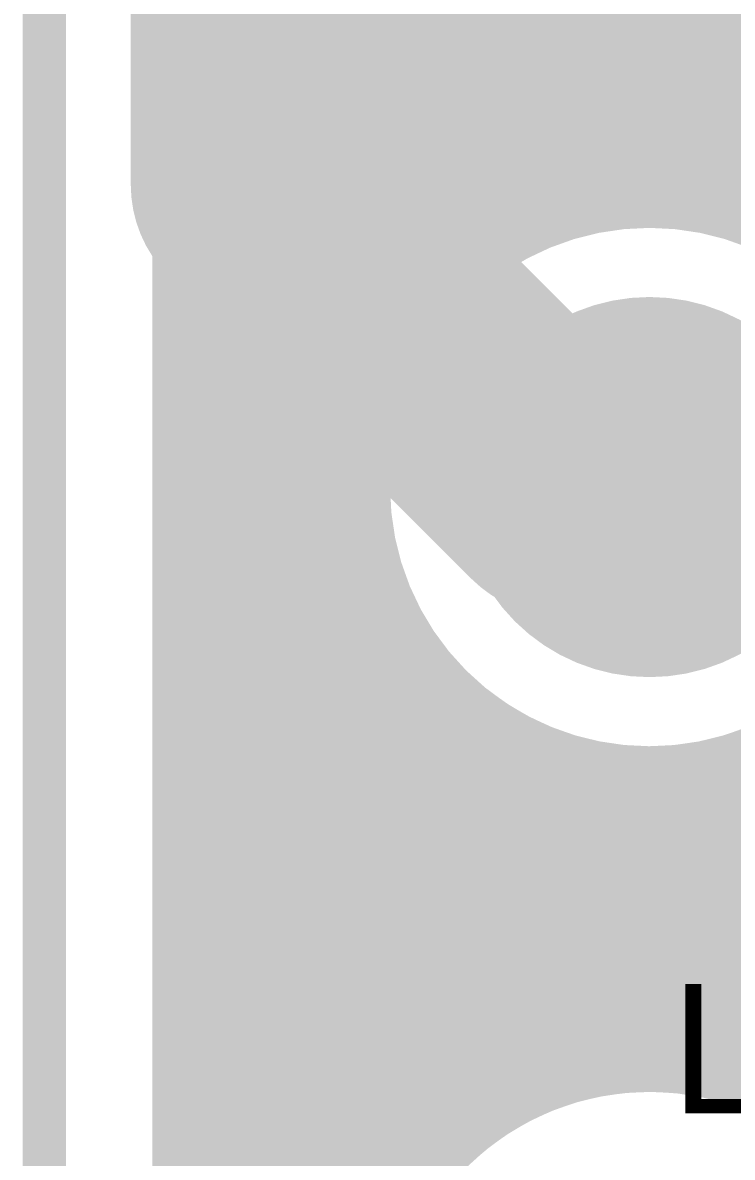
# Model space of a CAD drawing. Header units: millimetres. Extents: x 1.9 to 5.81, y 3 to 5.61.
# Drawn here: x 1.895 to 2.0592, y 4.5448 to 4.8075 of the extents above; entities that cross this region are included whole.
import ezdxf

# ---------------------------------------------------------------- set-up
doc = ezdxf.new("R2010")
doc.units = ezdxf.units.MM
doc.header["$MEASUREMENT"] = 0
for name, color, linetype in [('BottomLayer', 5, 'Continuous'), ('BottomSolder', 6, 'Continuous'), ('KeepOutLayer', 6, 'Continuous'), ('MultiLayer', 9, 'Continuous'), ('TopLayer', 1, 'Continuous'), ('TopOverlay', 2, 'Continuous'), ('TopSolder', 216, 'Continuous')]:
    doc.layers.add(name, color=color, linetype=linetype)

msp = doc.modelspace()

# ---------------------------------------------------------------- linework, layer by layer
at = {"layer": 'BottomLayer'}
for points, const_width in [([(1.95, 4.77), (1.95, 4.99)], 0.06), ([(1.95, 4.77), (2.02, 4.7)], 0.06), ([(2.04, 4.7), (2.1, 4.7)], 0.06), ([(1.93, 4.71222), (1.98111, 4.66111)], 0.01), ([(1.93, 3.16423), (1.93, 4.71222)], 0.01), ([(1.93, 3.16423), (1.93, 4.71222)], 0.01), ([(1.94, 3.17365), (1.94, 4.70222)], 0.01), ([(1.93, 4.7), (1.94222, 4.7)], 0.01), ([(1.95, 3.18078), (1.95, 4.69222)], 0.01), ([(1.93, 4.69), (1.95222, 4.69)], 0.01), ([(1.96, 3.18617), (1.96, 4.68222)], 0.01), ([(1.93, 4.68), (1.96222, 4.68)], 0.01), ([(1.97, 3.19014), (1.97, 4.67222)], 0.01), ([(1.93, 4.67), (1.97222, 4.67)], 0.01), ([(1.93, 4.66), (1.98225, 4.66)], 0.01), ([(1.98, 4.525), (1.98, 4.66222)], 0.01), ([(1.99, 4.54153), (1.99, 4.6539)], 0.01), ([(1.93, 4.65), (1.99709, 4.65)], 0.01), ([(2, 4.55123), (2, 4.64877)], 0.01), ([(2.01, 4.55766), (2.01, 4.64234)], 0.01), ([(1.93, 4.64), (2.015, 4.64)], 0.01), ([(2.02, 4.56185), (2.02, 4.63815)], 0.01), ([(2.06, 4.56185), (2.06, 4.63815)], 0.01), ([(2.03, 4.56423), (2.03, 4.63577)], 0.01), ([(2.04, 4.565), (2.04, 4.635)], 0.01), ([(2.05, 4.56423), (2.05, 4.63577)], 0.01), ([(1.93, 4.63), (2.369, 4.63)], 0.01), ([(1.93, 4.62), (2.36116, 4.62)], 0.01), ([(1.93, 4.61), (2.35116, 4.61)], 0.01), ([(1.93, 4.6), (2.29219, 4.6)], 0.01), ([(1.93, 4.59), (2.27616, 4.59)], 0.01), ([(1.93, 4.58), (2.26616, 4.58)], 0.01), ([(1.93, 4.57), (2.25616, 4.57)], 0.01), ([(1.93, 4.56), (2.015, 4.56)], 0.01), ([(1.93, 4.55), (1.99847, 4.55)], 0.01), ([(1.93, 4.54), (1.98877, 4.54)], 0.01)]:
    msp.add_lwpolyline(points, dxfattribs=dict(at, const_width=const_width))
for points, const_width in [([(1.935, 4.77, 1), (1.965, 4.77, 1)], 0.03), ([(1.935, 4.77, 1), (1.965, 4.77, 1)], 0.03), ([(2.02, 4.7, 1), (2.06, 4.7, 1)], 0.04), ([(2.005, 4.7, 1), (2.035, 4.7, 1)], 0.03), ([(2.025, 4.7, 1), (2.055, 4.7, 1)], 0.03), ([(1.9275, 4.71222, 1), (1.9325, 4.71222, 1)], 0.005), ([(1.9275, 4.71222, 1), (1.9325, 4.71222, 1)], 0.005), ([(1.9275, 4.71222, 1), (1.9325, 4.71222, 1)], 0.005), ([(1.9375, 4.70222, 1), (1.9425, 4.70222, 1)], 0.005), ([(1.9275, 4.7, 1), (1.9325, 4.7, 1)], 0.005), ([(1.93972, 4.7, 1), (1.94472, 4.7, 1)], 0.005), ([(1.9475, 4.69222, 1), (1.9525, 4.69222, 1)], 0.005), ([(1.9275, 4.69, 1), (1.9325, 4.69, 1)], 0.005), ([(1.94972, 4.69, 1), (1.95472, 4.69, 1)], 0.005), ([(1.9575, 4.68222, 1), (1.9625, 4.68222, 1)], 0.005), ([(1.9275, 4.68, 1), (1.9325, 4.68, 1)], 0.005), ([(1.95972, 4.68, 1), (1.96472, 4.68, 1)], 0.005), ([(1.9675, 4.67222, 1), (1.9725, 4.67222, 1)], 0.005), ([(1.9275, 4.67, 1), (1.9325, 4.67, 1)], 0.005), ([(1.96972, 4.67, 1), (1.97472, 4.67, 1)], 0.005), ([(1.9275, 4.66, 1), (1.9325, 4.66, 1)], 0.005), ([(1.9775, 4.66222, 1), (1.9825, 4.66222, 1)], 0.005), ([(1.97861, 4.66111, 1), (1.98361, 4.66111, 1)], 0.005), ([(1.97861, 4.66111, 1), (1.98361, 4.66111, 1)], 0.005), ([(1.97975, 4.66, 1), (1.98475, 4.66, 1)], 0.005), ([(1.9875, 4.6539, 1), (1.9925, 4.6539, 1)], 0.005), ([(1.9275, 4.65, 1), (1.9325, 4.65, 1)], 0.005), ([(1.99459, 4.65, 1), (1.99959, 4.65, 1)], 0.005), ([(1.9975, 4.64877, 1), (2.0025, 4.64877, 1)], 0.005), ([(1.9975, 4.64877, 1), (2.0025, 4.64877, 1)], 0.005), ([(1.9975, 4.64877, 1), (2.0025, 4.64877, 1)], 0.005), ([(2.0075, 4.64234, 1), (2.0125, 4.64234, 1)], 0.005), ([(1.9275, 4.64, 1), (1.9325, 4.64, 1)], 0.005), ([(2.0125, 4.64, 1), (2.0175, 4.64, 1)], 0.005), ([(2.0175, 4.63815, 1), (2.0225, 4.63815, 1)], 0.005), ([(2.0575, 4.63815, 1), (2.0625, 4.63815, 1)], 0.005), ([(2.0275, 4.63577, 1), (2.0325, 4.63577, 1)], 0.005), ([(2.0375, 4.635, 1), (2.0425, 4.635, 1)], 0.005), ([(2.0475, 4.63577, 1), (2.0525, 4.63577, 1)], 0.005), ([(1.9275, 4.63, 1), (1.9325, 4.63, 1)], 0.005), ([(1.9275, 4.62, 1), (1.9325, 4.62, 1)], 0.005), ([(1.9275, 4.61, 1), (1.9325, 4.61, 1)], 0.005), ([(1.9275, 4.6, 1), (1.9325, 4.6, 1)], 0.005), ([(1.9275, 4.59, 1), (1.9325, 4.59, 1)], 0.005), ([(1.9275, 4.58, 1), (1.9325, 4.58, 1)], 0.005), ([(1.9275, 4.57, 1), (1.9325, 4.57, 1)], 0.005), ([(2.105, 4.5, 1), (1.975, 4.5, 1)], 0.01), ([(2.0275, 4.56423, 1), (2.0325, 4.56423, 1)], 0.005), ([(2.0375, 4.565, 1), (2.0425, 4.565, 1)], 0.005), ([(2.0475, 4.56423, 1), (2.0525, 4.56423, 1)], 0.005), ([(1.9275, 4.56, 1), (1.9325, 4.56, 1)], 0.005), ([(2.0125, 4.56, 1), (2.0175, 4.56, 1)], 0.005), ([(2.0175, 4.56185, 1), (2.0225, 4.56185, 1)], 0.005), ([(2.0575, 4.56185, 1), (2.0625, 4.56185, 1)], 0.005), ([(2.0075, 4.55766, 1), (2.0125, 4.55766, 1)], 0.005), ([(1.9275, 4.55, 1), (1.9325, 4.55, 1)], 0.005), ([(1.99597, 4.55, 1), (2.00097, 4.55, 1)], 0.005), ([(1.9975, 4.55123, 1), (2.0025, 4.55123, 1)], 0.005), ([(1.9275, 4.54, 1), (1.9325, 4.54, 1)], 0.005), ([(1.98627, 4.54, 1), (1.99127, 4.54, 1)], 0.005), ([(1.9875, 4.54153, 1), (1.9925, 4.54153, 1)], 0.005)]:
    msp.add_lwpolyline(points, format="xyb", close=True, dxfattribs=dict(at, const_width=const_width))
at = {"layer": 'BottomLayer', "const_width": 0.01}
for points in [[(2, 4.64877, -0.103676), (1.98111, 4.66111)], [(2.07464, 4.645, -0.316182), (2, 4.64877)]]:
    msp.add_lwpolyline(points, format="xyb", dxfattribs=at)
at = {"layer": 'BottomSolder', "const_width": 0.044}
msp.add_lwpolyline([(2.018, 4.7, 1), (2.062, 4.7, 1)], format="xyb", close=True, dxfattribs=at)
msp.add_lwpolyline([(2.018, 4.7, 1), (2.062, 4.7, 1)], format="xyb", close=True, dxfattribs=at)
at = {"layer": 'KeepOutLayer', "const_width": 0.01}
msp.add_lwpolyline([(1.9, 3), (1.9, 5.6)], dxfattribs=at)
at = {"layer": 'MultiLayer', "const_width": 0.04}
msp.add_lwpolyline([(2.02, 4.7, 1), (2.06, 4.7, 1)], format="xyb", close=True, dxfattribs=at)
at = {"layer": 'TopLayer', "const_width": 0.01}
for points in [[(1.93, 3.16423), (1.93, 5.43577)], [(1.93, 3.16423), (1.93, 5.43577)], [(1.94, 3.17365), (1.94, 5.42635)], [(1.95, 3.18078), (1.95, 5.41922)], [(1.96, 3.18617), (1.96, 5.41383)], [(1.97, 3.19014), (1.97, 5.40986)], [(1.98, 4.725), (1.98, 4.875)], [(1.99, 4.74153), (1.99, 4.85847)], [(2, 4.75123), (2, 4.84877)], [(2.01, 4.75766), (2.01, 4.84234)], [(2.02, 4.76185), (2.02, 4.83815)], [(2.03, 4.76423), (2.03, 4.83577)], [(2.05, 4.76423), (2.05, 4.83577)], [(2.06, 4.76185), (2.06, 4.83815)], [(2.04, 4.765), (2.04, 4.835)], [(1.93, 4.81), (2.86757, 4.81)], [(1.93, 4.8), (2.87757, 4.8)], [(1.93, 4.79), (2.88757, 4.79)], [(1.93, 4.78), (2.89757, 4.78)], [(1.93, 4.77), (2.90757, 4.77)], [(1.93, 4.76), (2.015, 4.76)], [(1.93, 4.75), (1.99847, 4.75)], [(1.93, 4.74), (1.98877, 4.74)], [(1.93, 4.73), (1.98234, 4.73)], [(1.93, 4.72), (1.97815, 4.72)], [(1.93, 4.71), (1.97577, 4.71)], [(1.93, 4.7), (1.975, 4.7)], [(1.93, 4.69), (1.97577, 4.69)], [(1.93, 4.68), (1.97815, 4.68)], [(1.98, 4.525), (1.98, 4.675)], [(1.93, 4.67), (1.98234, 4.67)], [(1.93, 4.66), (1.98877, 4.66)], [(1.99, 4.54153), (1.99, 4.65847)], [(1.93, 4.65), (1.99847, 4.65)], [(2, 4.55123), (2, 4.64877)], [(2.01, 4.55766), (2.01, 4.64234)], [(1.93, 4.64), (2.015, 4.64)], [(2.02, 4.56185), (2.02, 4.63815)], [(2.06, 4.56185), (2.06, 4.63815)], [(2.03, 4.56423), (2.03, 4.63577)], [(2.04, 4.565), (2.04, 4.635)], [(2.05, 4.56423), (2.05, 4.63577)], [(1.93, 4.63), (2.105, 4.63)], [(1.93, 4.62), (2.09969, 4.62)], [(1.93, 4.61), (2.09613, 4.61)], [(1.93, 4.6), (2.095, 4.6)], [(1.93, 4.59), (2.095, 4.59)], [(1.93, 4.58), (2.095, 4.58)], [(1.93, 4.57), (2.095, 4.57)], [(1.93, 4.56), (2.015, 4.56)], [(1.93, 4.55), (1.99847, 4.55)], [(1.93, 4.54), (1.98877, 4.54)]]:
    msp.add_lwpolyline(points, dxfattribs=at)
at = {"layer": 'TopLayer'}
for points, const_width in [([(1.9275, 4.81, 1), (1.9325, 4.81, 1)], 0.005), ([(1.9275, 4.8, 1), (1.9325, 4.8, 1)], 0.005), ([(1.9275, 4.79, 1), (1.9325, 4.79, 1)], 0.005), ([(1.9275, 4.78, 1), (1.9325, 4.78, 1)], 0.005), ([(1.9275, 4.77, 1), (1.9325, 4.77, 1)], 0.005), ([(2.105, 4.7, 1), (1.975, 4.7, 1)], 0.01), ([(2.0375, 4.765, 1), (2.0425, 4.765, 1)], 0.005), ([(2.0275, 4.76423, 1), (2.0325, 4.76423, 1)], 0.005), ([(2.0475, 4.76423, 1), (2.0525, 4.76423, 1)], 0.005), ([(1.9275, 4.76, 1), (1.9325, 4.76, 1)], 0.005), ([(2.0125, 4.76, 1), (2.0175, 4.76, 1)], 0.005), ([(2.0175, 4.76185, 1), (2.0225, 4.76185, 1)], 0.005), ([(2.0575, 4.76185, 1), (2.0625, 4.76185, 1)], 0.005), ([(2.0075, 4.75766, 1), (2.0125, 4.75766, 1)], 0.005), ([(1.9275, 4.75, 1), (1.9325, 4.75, 1)], 0.005), ([(1.99597, 4.75, 1), (2.00097, 4.75, 1)], 0.005), ([(1.9975, 4.75123, 1), (2.0025, 4.75123, 1)], 0.005), ([(1.9875, 4.74153, 1), (1.9925, 4.74153, 1)], 0.005), ([(1.9275, 4.74, 1), (1.9325, 4.74, 1)], 0.005), ([(1.98627, 4.74, 1), (1.99127, 4.74, 1)], 0.005), ([(2.02, 4.7, 1), (2.06, 4.7, 1)], 0.04), ([(1.9275, 4.73, 1), (1.9325, 4.73, 1)], 0.005), ([(1.97984, 4.73, 1), (1.98484, 4.73, 1)], 0.005), ([(1.9775, 4.725, 1), (1.9825, 4.725, 1)], 0.005), ([(1.9275, 4.72, 1), (1.9325, 4.72, 1)], 0.005), ([(1.97565, 4.72, 1), (1.98065, 4.72, 1)], 0.005), ([(1.9275, 4.71, 1), (1.9325, 4.71, 1)], 0.005), ([(1.97327, 4.71, 1), (1.97827, 4.71, 1)], 0.005), ([(1.9275, 4.7, 1), (1.9325, 4.7, 1)], 0.005), ([(1.9725, 4.7, 1), (1.9775, 4.7, 1)], 0.005), ([(1.9725, 4.7, 1), (1.9775, 4.7, 1)], 0.005), ([(1.9275, 4.69, 1), (1.9325, 4.69, 1)], 0.005), ([(1.97327, 4.69, 1), (1.97827, 4.69, 1)], 0.005), ([(1.9275, 4.68, 1), (1.9325, 4.68, 1)], 0.005), ([(1.97565, 4.68, 1), (1.98065, 4.68, 1)], 0.005), ([(1.9775, 4.675, 1), (1.9825, 4.675, 1)], 0.005), ([(1.9275, 4.67, 1), (1.9325, 4.67, 1)], 0.005), ([(1.97984, 4.67, 1), (1.98484, 4.67, 1)], 0.005), ([(1.9275, 4.66, 1), (1.9325, 4.66, 1)], 0.005), ([(1.98627, 4.66, 1), (1.99127, 4.66, 1)], 0.005), ([(1.9875, 4.65847, 1), (1.9925, 4.65847, 1)], 0.005), ([(1.9275, 4.65, 1), (1.9325, 4.65, 1)], 0.005), ([(1.99597, 4.65, 1), (2.00097, 4.65, 1)], 0.005), ([(1.9975, 4.64877, 1), (2.0025, 4.64877, 1)], 0.005), ([(2.0075, 4.64234, 1), (2.0125, 4.64234, 1)], 0.005), ([(1.9275, 4.64, 1), (1.9325, 4.64, 1)], 0.005), ([(2.0125, 4.64, 1), (2.0175, 4.64, 1)], 0.005), ([(2.0175, 4.63815, 1), (2.0225, 4.63815, 1)], 0.005), ([(2.0575, 4.63815, 1), (2.0625, 4.63815, 1)], 0.005), ([(2.0275, 4.63577, 1), (2.0325, 4.63577, 1)], 0.005), ([(2.0375, 4.635, 1), (2.0425, 4.635, 1)], 0.005), ([(2.0475, 4.63577, 1), (2.0525, 4.63577, 1)], 0.005), ([(1.9275, 4.63, 1), (1.9325, 4.63, 1)], 0.005), ([(1.9275, 4.62, 1), (1.9325, 4.62, 1)], 0.005), ([(1.9275, 4.61, 1), (1.9325, 4.61, 1)], 0.005), ([(1.9275, 4.6, 1), (1.9325, 4.6, 1)], 0.005), ([(1.9275, 4.59, 1), (1.9325, 4.59, 1)], 0.005), ([(1.9275, 4.58, 1), (1.9325, 4.58, 1)], 0.005), ([(1.9275, 4.57, 1), (1.9325, 4.57, 1)], 0.005), ([(2.0275, 4.56423, 1), (2.0325, 4.56423, 1)], 0.005), ([(2.0375, 4.565, 1), (2.0425, 4.565, 1)], 0.005), ([(2.0475, 4.56423, 1), (2.0525, 4.56423, 1)], 0.005), ([(1.9275, 4.56, 1), (1.9325, 4.56, 1)], 0.005), ([(2.0125, 4.56, 1), (2.0175, 4.56, 1)], 0.005), ([(2.0175, 4.56185, 1), (2.0225, 4.56185, 1)], 0.005), ([(2.0575, 4.56185, 1), (2.0625, 4.56185, 1)], 0.005), ([(2.0075, 4.55766, 1), (2.0125, 4.55766, 1)], 0.005), ([(1.9275, 4.55, 1), (1.9325, 4.55, 1)], 0.005), ([(1.99597, 4.55, 1), (2.00097, 4.55, 1)], 0.005), ([(1.9975, 4.55123, 1), (2.0025, 4.55123, 1)], 0.005), ([(1.9275, 4.54, 1), (1.9325, 4.54, 1)], 0.005), ([(1.98627, 4.54, 1), (1.99127, 4.54, 1)], 0.005), ([(1.9875, 4.54153, 1), (1.9925, 4.54153, 1)], 0.005)]:
    msp.add_lwpolyline(points, format="xyb", close=True, dxfattribs=dict(at, const_width=const_width))
at = {"layer": 'TopLayer', "const_width": 0.01}
msp.add_lwpolyline([(2.0869, 4.455, -2.476172), (2.08664, 4.54528)], format="xyb", dxfattribs=at)
at = {"layer": 'TopSolder', "const_width": 0.044}
msp.add_lwpolyline([(2.018, 4.7, 1), (2.062, 4.7, 1)], format="xyb", close=True, dxfattribs=at)
msp.add_lwpolyline([(2.018, 4.7, 1), (2.062, 4.7, 1)], format="xyb", close=True, dxfattribs=at)

# ---------------------------------------------------------------- texts
at = {"layer": 'TopOverlay'}
msp.add_text('L1', height=0.03, rotation=360, dxfattribs=at).set_placement((2.045, 4.555))

doc.saveas('drawing.dxf')
